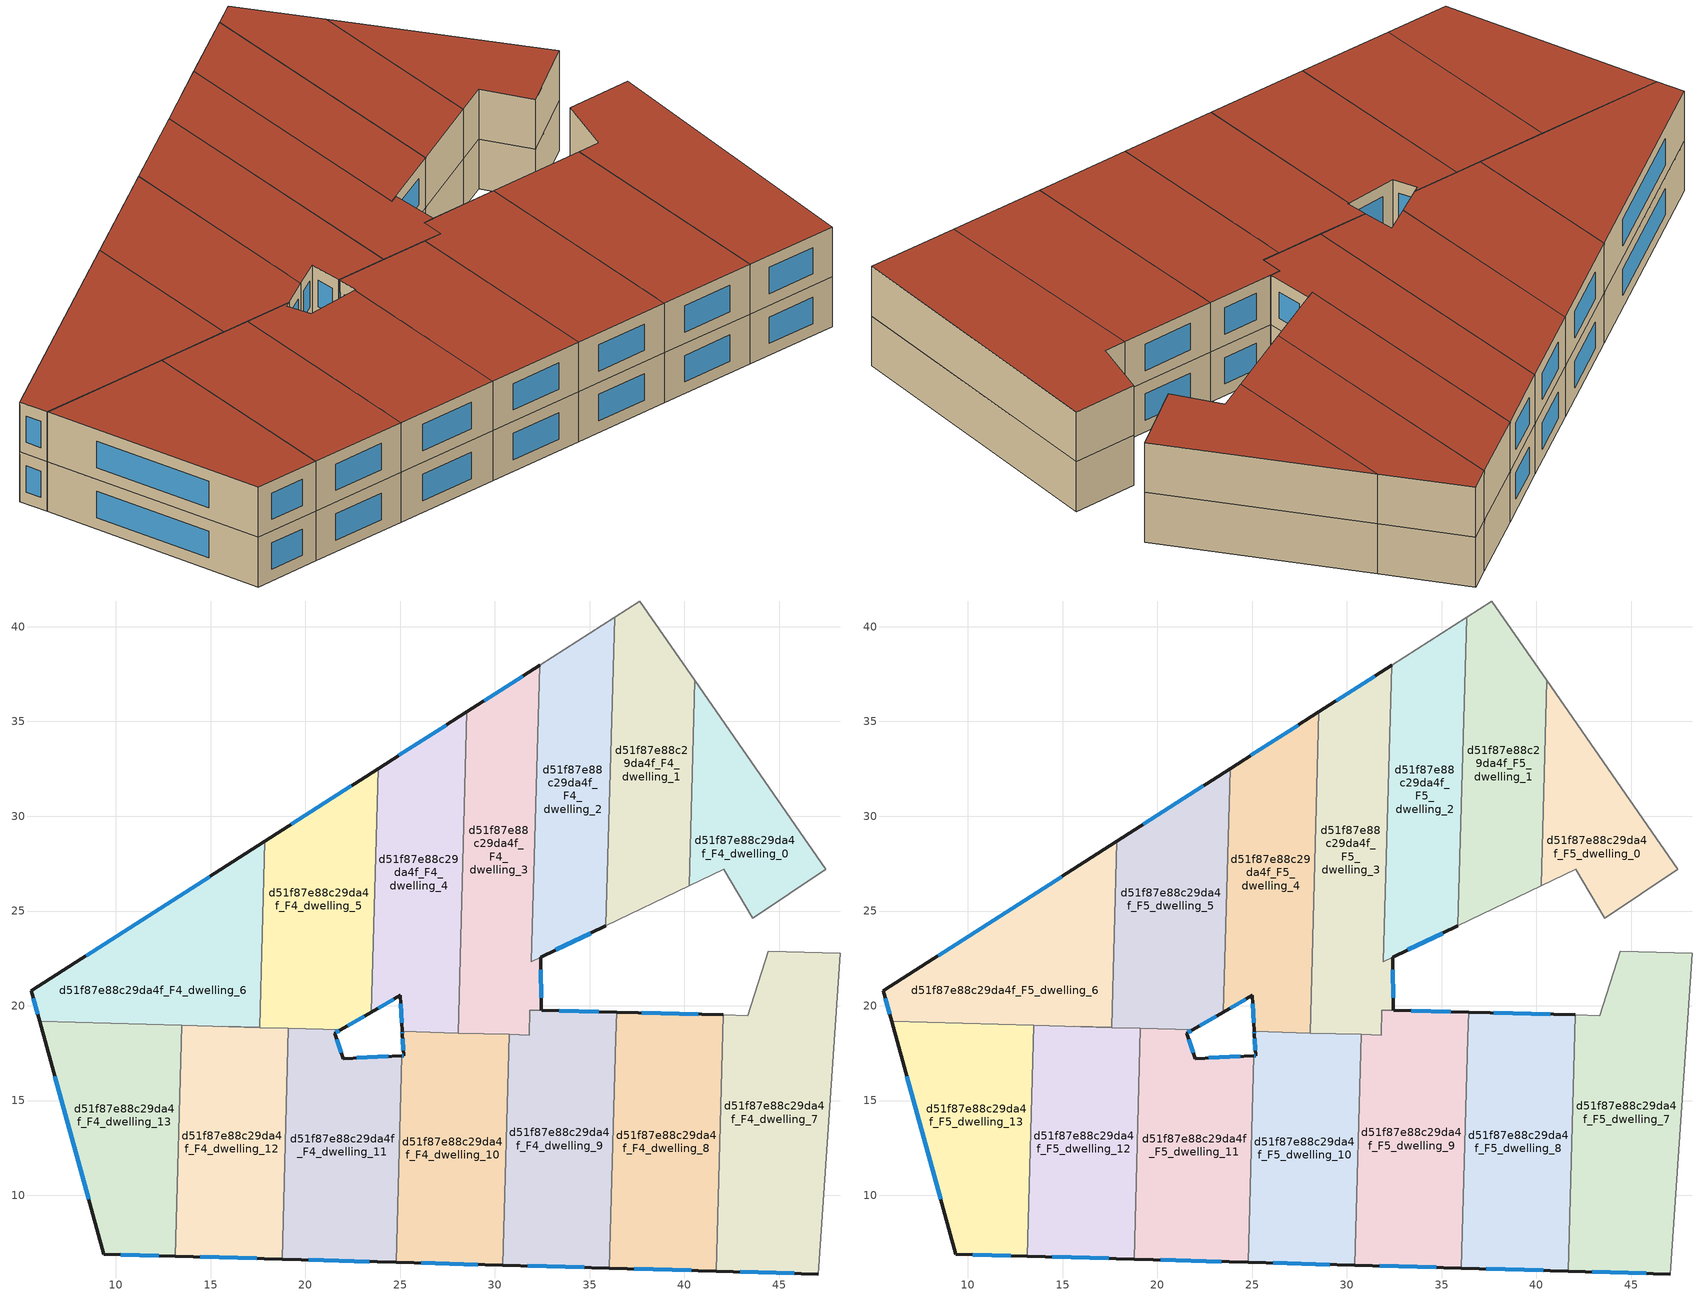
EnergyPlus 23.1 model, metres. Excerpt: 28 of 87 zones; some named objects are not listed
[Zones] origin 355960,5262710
d51f87e88c29da4f_F4_dwelling_0
 floor to d51f87e88c29da4f_F3_dwelling_0 (EU_floor_Construction): 40.55,37.16 47.46,27.19 43.59,24.61 42.07,27.2 40.25,26.33 z12
 wall adiabatic (EU_wall_Construction): 40.25,26.33 42.07,27.2 43.59,24.61 47.46,27.19 40.55,37.16 z12:15
 wall to d51f87e88c29da4f_F4_dwelling_1 (EU_wall_Construction): 40.55,37.16 40.25,26.33 z12:15
d51f87e88c29da4f_F4_dwelling_1
 floor to d51f87e88c29da4f_F3_dwelling_1 (EU_floor_Construction): 37.65,41.36 40.55,37.16 40.25,26.33 35.86,24.22 36.31,40.5 z12
 wall adiabatic (EU_wall_Construction): 40.55,37.16 37.65,41.36 36.31,40.5 / 35.86,24.22 40.25,26.33 z12:15
 wall to d51f87e88c29da4f_F4_dwelling_2 (EU_wall_Construction): 36.31,40.5 35.86,24.22 z12:15
d51f87e88c29da4f_F4_dwelling_10
 floor to d51f87e88c29da4f_F3_dwelling_10 (EU_floor_Construction): 30.76,18.49 30.42,6.32 24.78,6.47 25.09,17.37 25.18,17.38 25.12,18.52 25.12,18.65 z12
 wall outside (EU_wall_Construction): 25.12,18.65 25.12,18.52 25.18,17.38 25.09,17.37 / 24.78,6.47 30.42,6.32 z12:15
 wall to d51f87e88c29da4f_F4_dwelling_9 (EU_wall_Construction): 30.42,6.32 30.76,18.49 z12:15
 wall to d51f87e88c29da4f_F4_dwelling_11 (EU_wall_Construction): 25.09,17.37 24.78,6.47 z12:15
 wall to d51f87e88c29da4f_F4_dwelling_4 (EU_wall_Construction): 28.06,18.56 25.12,18.65 z12:15
 wall to d51f87e88c29da4f_F4_dwelling_3 (EU_wall_Construction): 30.75,18.49 28.06,18.56 z12:15
 window (EU_Window_Construction): 25.14,18.25 25.17,17.64 / 25.12,18.62 25.12,18.55 / 26.11,6.44 29.09,6.35 / 25.16,17.37 25.11,17.37 z12.7:14.3
d51f87e88c29da4f_F4_dwelling_11
 floor to d51f87e88c29da4f_F3_dwelling_11 (EU_floor_Construction): 25.09,17.37 24.78,6.47 18.77,6.64 19.11,18.81 21.86,18.74 21.54,18.56 22,17.21 z12
 wall outside (EU_wall_Construction): 25.09,17.37 22,17.21 21.54,18.56 21.86,18.74 / 18.77,6.64 24.78,6.47 z12:15
 wall to d51f87e88c29da4f_F4_dwelling_12 (EU_wall_Construction): 19.11,18.81 18.77,6.64 z12:15
 wall to d51f87e88c29da4f_F4_dwelling_5 (EU_wall_Construction): 21.86,18.74 19.11,18.81 z12:15
 window (EU_Window_Construction): 21.61,18.6 21.78,18.69 / 21.89,17.53 21.65,18.24 / 24.36,17.33 22.72,17.25 / 20.18,6.6 23.37,6.51 z12.7:14.3
d51f87e88c29da4f_F4_dwelling_12
 floor to d51f87e88c29da4f_F3_dwelling_12 (EU_floor_Construction): 19.11,18.81 18.77,6.64 13.15,6.8 13.48,18.97 z12
 wall outside (EU_wall_Construction): 13.15,6.8 18.77,6.64 z12:15
 wall to d51f87e88c29da4f_F4_dwelling_13 (EU_wall_Construction): 13.48,18.97 13.15,6.8 z12:15
 wall to d51f87e88c29da4f_F4_dwelling_6 (EU_wall_Construction): 17.59,18.86 13.48,18.97 z12:15
 wall to d51f87e88c29da4f_F4_dwelling_5 (EU_wall_Construction): 19.11,18.81 17.59,18.86 z12:15
 window (EU_Window_Construction): 14.47,6.76 17.45,6.68 z12.7:14.3
d51f87e88c29da4f_F4_dwelling_13
 floor to d51f87e88c29da4f_F3_dwelling_13 (EU_floor_Construction): 13.48,18.97 13.15,6.8 9.38,6.9 6,19.18 z12
 wall outside (EU_wall_Construction): 6,19.18 9.38,6.9 13.15,6.8 z12:15
 wall to d51f87e88c29da4f_F4_dwelling_6 (EU_wall_Construction): 13.48,18.97 6,19.18 z12:15
 window (EU_Window_Construction): 10.26,6.88 12.26,6.82 / 6.79,16.3 8.58,9.78 z12.7:14.3
d51f87e88c29da4f_F4_dwelling_2
 floor to d51f87e88c29da4f_F3_dwelling_2 (EU_floor_Construction): 36.31,40.5 35.86,24.22 31.92,22.33 32.36,37.96 z12
 wall outside (EU_wall_Construction): 32.41,22.56 35.86,24.22 z12:15
 wall adiabatic (EU_wall_Construction): 36.31,40.5 32.36,37.96 z12:15
 wall to d51f87e88c29da4f_F4_dwelling_3 (EU_wall_Construction): 32.36,37.96 31.92,22.33 32.41,22.56 z12:15
 window (EU_Window_Construction): 33.22,22.95 35.05,23.83 z12.7:14.3
d51f87e88c29da4f_F4_dwelling_3
 floor to d51f87e88c29da4f_F3_dwelling_3 (EU_floor_Construction): 32.36,37.96 31.92,22.33 32.41,22.56 32.46,19.76 31.85,19.77 31.82,18.46 28.06,18.56 28.53,35.51 z12
 wall outside (EU_wall_Construction): 32.36,37.96 28.53,35.51 / 32.46,19.76 32.41,22.56 z12:15
 wall to d51f87e88c29da4f_F4_dwelling_9 (EU_wall_Construction): 30.76,18.49 31.82,18.46 31.85,19.77 32.46,19.76 z12:15
 wall to d51f87e88c29da4f_F4_dwelling_4 (EU_wall_Construction): 28.53,35.51 28.06,18.56 z12:15
 window (EU_Window_Construction): 31.46,37.39 29.43,36.09 / 32.45,20.41 32.42,21.9 z12.7:14.3
d51f87e88c29da4f_F4_dwelling_4
 floor to d51f87e88c29da4f_F3_dwelling_4 (EU_floor_Construction): 28.53,35.51 28.06,18.56 25.11,18.65 25.01,20.55 23.48,19.67 23.84,32.5 z12
 wall outside (EU_wall_Construction): 28.53,35.51 23.84,32.5 / 23.48,19.67 25.01,20.55 25.11,18.65 z12:15
 wall to d51f87e88c29da4f_F4_dwelling_5 (EU_wall_Construction): 23.84,32.5 23.48,19.67 z12:15
 window (EU_Window_Construction): 27.43,34.8 24.94,33.21 / 25.04,20.1 25.09,19.09 / 23.84,19.88 24.65,20.34 z12.7:14.3
d51f87e88c29da4f_F4_dwelling_5
 floor to d51f87e88c29da4f_F3_dwelling_5 (EU_floor_Construction): 23.84,32.5 23.48,19.67 21.86,18.74 17.59,18.86 17.86,28.67 z12
 wall outside (EU_wall_Construction): 23.84,32.5 17.86,28.67 / 21.86,18.74 23.48,19.67 z12:15
 wall to d51f87e88c29da4f_F4_dwelling_6 (EU_wall_Construction): 17.86,28.67 17.59,18.86 z12:15
 wall adiabatic (EU_wall_Construction): 15.62,18.91 17.59,18.86 / 15.62,18.91 17.59,18.86 z12:15
 window (EU_Window_Construction): 22.43,31.6 19.26,29.57 / 22.24,18.96 23.1,19.45 z12.7:14.3
d51f87e88c29da4f_F4_dwelling_6
 floor to d51f87e88c29da4f_F3_dwelling_6 (EU_floor_Construction): 17.86,28.67 17.59,18.86 6,19.18 5.55,20.78 z12
 wall outside (EU_wall_Construction): 17.86,28.67 5.55,20.78 6,19.18 z12:15
 window (EU_Window_Construction): 5.66,20.41 5.89,19.56 / 14.97,26.82 8.44,22.64 z12.7:14.3
d51f87e88c29da4f_F4_dwelling_7
 floor to d51f87e88c29da4f_F3_dwelling_7 (EU_floor_Construction): 48.21,22.78 47.05,5.85 41.67,6 42.05,19.52 43.35,19.49 44.41,22.87 z12
 wall outside (EU_wall_Construction): 41.67,6 47.05,5.85 z12:15
 wall to d51f87e88c29da4f_F4_dwelling_8 (EU_wall_Construction): 42.05,19.52 41.67,6 z12:15
 wall adiabatic (EU_wall_Construction): 47.05,5.85 48.21,22.78 44.41,22.87 43.35,19.49 42.05,19.52 z12:15
 window (EU_Window_Construction): 42.93,5.97 45.79,5.89 z12.7:14.3
d51f87e88c29da4f_F4_dwelling_8
 floor to d51f87e88c29da4f_F3_dwelling_8 (EU_floor_Construction): 42.05,19.52 41.67,6 36.04,6.16 36.42,19.66 z12
 wall outside (EU_wall_Construction): 42.05,19.52 36.42,19.66 / 36.04,6.16 41.67,6 z12:15
 wall to d51f87e88c29da4f_F4_dwelling_9 (EU_wall_Construction): 36.39,18.33 36.04,6.16 / 36.42,19.66 36.38,18.33 z12:15
 window (EU_Window_Construction): 40.73,19.55 37.74,19.62 / 37.36,6.12 40.35,6.04 z12.7:14.3
d51f87e88c29da4f_F4_dwelling_9
 floor to d51f87e88c29da4f_F3_dwelling_9 (EU_floor_Construction): 36.42,19.66 36.04,6.16 30.42,6.32 30.76,18.49 31.82,18.46 31.85,19.77 z12
 wall outside (EU_wall_Construction): 36.42,19.66 32.46,19.75 / 30.42,6.32 36.04,6.16 z12:15
 window (EU_Window_Construction): 35.49,19.68 33.39,19.73 / 31.74,6.28 34.72,6.2 z12.7:14.3
d51f87e88c29da4f_F5_dwelling_0
 floor to d51f87e88c29da4f_F4_dwelling_0 (EU_floor_Construction): 40.55,37.16 47.46,27.19 43.59,24.61 42.07,27.2 40.25,26.33 z15
 wall adiabatic (EU_wall_Construction): 40.25,26.33 42.07,27.2 43.59,24.61 47.46,27.19 40.55,37.16 z15:18
 wall to d51f87e88c29da4f_F5_dwelling_1 (EU_wall_Construction): 40.55,37.16 40.25,26.33 z15:18
 roof outside (EU_roof_Construction): 47.46,27.19 40.55,37.16 40.25,26.33 42.07,27.2 43.59,24.61 z18
d51f87e88c29da4f_F5_dwelling_1
 floor to d51f87e88c29da4f_F4_dwelling_1 (EU_floor_Construction): 37.65,41.36 40.55,37.16 40.25,26.33 35.86,24.22 36.31,40.5 z15
 wall adiabatic (EU_wall_Construction): 40.55,37.16 37.65,41.36 36.31,40.5 / 35.86,24.22 40.25,26.33 z15:18
 wall to d51f87e88c29da4f_F5_dwelling_2 (EU_wall_Construction): 36.31,40.5 35.86,24.22 z15:18
 roof outside (EU_roof_Construction): 40.25,26.33 40.55,37.16 37.65,41.36 36.31,40.5 35.86,24.22 z18
d51f87e88c29da4f_F5_dwelling_10
 floor to d51f87e88c29da4f_F4_dwelling_10 (EU_floor_Construction): 30.76,18.49 30.42,6.32 24.78,6.47 25.09,17.37 25.18,17.38 25.12,18.52 25.12,18.65 z15
 wall outside (EU_wall_Construction): 25.12,18.65 25.12,18.52 25.18,17.38 25.09,17.37 / 24.78,6.47 30.42,6.32 z15:18
 wall to d51f87e88c29da4f_F5_dwelling_9 (EU_wall_Construction): 30.42,6.32 30.76,18.49 z15:18
 wall to d51f87e88c29da4f_F5_dwelling_11 (EU_wall_Construction): 25.09,17.37 24.78,6.47 z15:18
 wall to d51f87e88c29da4f_F5_dwelling_4 (EU_wall_Construction): 28.06,18.56 25.12,18.65 z15:18
 wall to d51f87e88c29da4f_F5_dwelling_3 (EU_wall_Construction): 30.75,18.49 28.06,18.56 z15:18
 window (EU_Window_Construction): 25.14,18.25 25.17,17.64 / 25.12,18.62 25.12,18.55 / 26.11,6.44 29.09,6.35 / 25.16,17.37 25.11,17.37 z15.7:17.3
 roof outside (EU_roof_Construction): 30.42,6.32 30.76,18.49 25.12,18.65 25.12,18.52 25.18,17.38 25.09,17.37 24.78,6.47 z18
d51f87e88c29da4f_F5_dwelling_11
 floor to d51f87e88c29da4f_F4_dwelling_11 (EU_floor_Construction): 25.09,17.37 24.78,6.47 18.77,6.64 19.11,18.81 21.86,18.74 21.54,18.56 22,17.21 z15
 wall outside (EU_wall_Construction): 25.09,17.37 22,17.21 21.54,18.56 21.86,18.74 / 18.77,6.64 24.78,6.47 z15:18
 wall to d51f87e88c29da4f_F5_dwelling_12 (EU_wall_Construction): 19.11,18.81 18.77,6.64 z15:18
 wall to d51f87e88c29da4f_F5_dwelling_5 (EU_wall_Construction): 21.86,18.74 19.11,18.81 z15:18
 window (EU_Window_Construction): 21.61,18.6 21.78,18.69 / 21.89,17.53 21.65,18.24 / 24.36,17.33 22.72,17.25 / 20.18,6.6 23.37,6.51 z15.7:17.3
 roof outside (EU_roof_Construction): 24.78,6.47 25.09,17.37 22,17.21 21.54,18.56 21.86,18.74 19.11,18.81 18.77,6.64 z18
d51f87e88c29da4f_F5_dwelling_12
 floor to d51f87e88c29da4f_F4_dwelling_12 (EU_floor_Construction): 19.11,18.81 18.77,6.64 13.15,6.8 13.48,18.97 z15
 wall outside (EU_wall_Construction): 13.15,6.8 18.77,6.64 z15:18
 wall to d51f87e88c29da4f_F5_dwelling_13 (EU_wall_Construction): 13.48,18.97 13.15,6.8 z15:18
 wall to d51f87e88c29da4f_F5_dwelling_6 (EU_wall_Construction): 17.59,18.86 13.48,18.97 z15:18
 wall to d51f87e88c29da4f_F5_dwelling_5 (EU_wall_Construction): 19.11,18.81 17.59,18.86 z15:18
 window (EU_Window_Construction): 14.47,6.76 17.45,6.68 z15.7:17.3
 roof outside (EU_roof_Construction): 18.77,6.64 19.11,18.81 13.48,18.97 13.15,6.8 z18
d51f87e88c29da4f_F5_dwelling_13
 floor to d51f87e88c29da4f_F4_dwelling_13 (EU_floor_Construction): 13.48,18.97 13.15,6.8 9.38,6.9 6,19.18 z15
 wall outside (EU_wall_Construction): 6,19.18 9.38,6.9 13.15,6.8 z15:18
 wall to d51f87e88c29da4f_F5_dwelling_6 (EU_wall_Construction): 13.48,18.97 6,19.18 z15:18
 window (EU_Window_Construction): 10.26,6.88 12.26,6.82 / 6.79,16.3 8.58,9.78 z15.7:17.3
 roof outside (EU_roof_Construction): 13.15,6.8 13.48,18.97 6,19.18 9.38,6.9 z18
d51f87e88c29da4f_F5_dwelling_2
 floor to d51f87e88c29da4f_F4_dwelling_2 (EU_floor_Construction): 36.31,40.5 35.86,24.22 31.92,22.33 32.36,37.96 z15
 wall outside (EU_wall_Construction): 32.41,22.56 35.86,24.22 z15:18
 wall adiabatic (EU_wall_Construction): 36.31,40.5 32.36,37.96 z15:18
 wall to d51f87e88c29da4f_F5_dwelling_3 (EU_wall_Construction): 32.36,37.96 31.92,22.33 32.41,22.56 z15:18
 window (EU_Window_Construction): 33.22,22.95 35.05,23.83 z15.7:17.3
 roof outside (EU_roof_Construction): 35.86,24.22 36.31,40.5 32.36,37.96 31.92,22.33 z18
d51f87e88c29da4f_F5_dwelling_3
 floor to d51f87e88c29da4f_F4_dwelling_3 (EU_floor_Construction): 32.36,37.96 31.92,22.33 32.41,22.56 32.46,19.76 31.85,19.77 31.82,18.46 28.06,18.56 28.53,35.51 z15
 wall outside (EU_wall_Construction): 32.36,37.96 28.53,35.51 / 32.46,19.76 32.41,22.56 z15:18
 wall to d51f87e88c29da4f_F5_dwelling_9 (EU_wall_Construction): 30.76,18.49 31.82,18.46 31.85,19.77 32.46,19.76 z15:18
 wall to d51f87e88c29da4f_F5_dwelling_4 (EU_wall_Construction): 28.53,35.51 28.06,18.56 z15:18
 window (EU_Window_Construction): 31.46,37.39 29.43,36.09 / 32.45,20.41 32.42,21.9 z15.7:17.3
 roof outside (EU_roof_Construction): 31.82,18.46 31.85,19.77 32.46,19.76 32.41,22.56 31.92,22.33 32.36,37.96 28.53,35.51 28.06,18.56 z18
d51f87e88c29da4f_F5_dwelling_4
 floor to d51f87e88c29da4f_F4_dwelling_4 (EU_floor_Construction): 28.53,35.51 28.06,18.56 25.11,18.65 25.01,20.55 23.48,19.67 23.84,32.5 z15
 wall outside (EU_wall_Construction): 28.53,35.51 23.84,32.5 / 23.48,19.67 25.01,20.55 25.11,18.65 z15:18
 wall to d51f87e88c29da4f_F5_dwelling_5 (EU_wall_Construction): 23.84,32.5 23.48,19.67 z15:18
 window (EU_Window_Construction): 27.43,34.8 24.94,33.21 / 25.04,20.1 25.09,19.09 / 23.84,19.88 24.65,20.34 z15.7:17.3
 roof outside (EU_roof_Construction): 28.06,18.56 28.53,35.51 23.84,32.5 23.48,19.67 25.01,20.55 25.11,18.65 z18
d51f87e88c29da4f_F5_dwelling_5
 floor to d51f87e88c29da4f_F4_dwelling_5 (EU_floor_Construction): 23.84,32.5 23.48,19.67 21.86,18.74 17.59,18.86 17.86,28.67 z15
 wall outside (EU_wall_Construction): 23.84,32.5 17.86,28.67 / 21.86,18.74 23.48,19.67 z15:18
 wall to d51f87e88c29da4f_F5_dwelling_6 (EU_wall_Construction): 17.86,28.67 17.59,18.86 z15:18
 wall adiabatic (EU_wall_Construction): 15.62,18.91 17.59,18.86 / 15.62,18.91 17.59,18.86 z15:18
 window (EU_Window_Construction): 22.43,31.6 19.26,29.57 / 22.24,18.96 23.1,19.45 z15.7:17.3
 roof outside (EU_roof_Construction): 23.48,19.67 23.84,32.5 17.86,28.67 17.59,18.86 21.86,18.74 z18
d51f87e88c29da4f_F5_dwelling_6
 floor to d51f87e88c29da4f_F4_dwelling_6 (EU_floor_Construction): 17.86,28.67 17.59,18.86 6,19.18 5.55,20.78 z15
 wall outside (EU_wall_Construction): 17.86,28.67 5.55,20.78 6,19.18 z15:18
 window (EU_Window_Construction): 5.66,20.41 5.89,19.56 / 14.97,26.82 8.44,22.64 z15.7:17.3
 roof outside (EU_roof_Construction): 17.59,18.86 17.86,28.67 5.55,20.78 6,19.18 z18
d51f87e88c29da4f_F5_dwelling_7
 floor to d51f87e88c29da4f_F4_dwelling_7 (EU_floor_Construction): 48.21,22.78 47.05,5.85 41.67,6 42.05,19.52 43.35,19.49 44.41,22.87 z15
 wall outside (EU_wall_Construction): 41.67,6 47.05,5.85 z15:18
 wall to d51f87e88c29da4f_F5_dwelling_8 (EU_wall_Construction): 42.05,19.52 41.67,6 z15:18
 wall adiabatic (EU_wall_Construction): 47.05,5.85 48.21,22.78 44.41,22.87 43.35,19.49 42.05,19.52 z15:18
 window (EU_Window_Construction): 42.93,5.97 45.79,5.89 z15.7:17.3
 roof outside (EU_roof_Construction): 47.05,5.85 48.21,22.78 44.41,22.87 43.35,19.49 42.05,19.52 41.67,6 z18
d51f87e88c29da4f_F5_dwelling_8
 floor to d51f87e88c29da4f_F4_dwelling_8 (EU_floor_Construction): 42.05,19.52 41.67,6 36.04,6.16 36.42,19.66 z15
 wall outside (EU_wall_Construction): 42.05,19.52 36.42,19.66 / 36.04,6.16 41.67,6 z15:18
 wall to d51f87e88c29da4f_F5_dwelling_9 (EU_wall_Construction): 36.39,18.33 36.04,6.16 / 36.42,19.66 36.38,18.33 z15:18
 window (EU_Window_Construction): 40.73,19.55 37.74,19.62 / 37.36,6.12 40.35,6.04 z15.7:17.3
 roof outside (EU_roof_Construction): 41.67,6 42.05,19.52 36.42,19.66 36.04,6.16 z18
d51f87e88c29da4f_F5_dwelling_9
 floor to d51f87e88c29da4f_F4_dwelling_9 (EU_floor_Construction): 36.42,19.66 36.04,6.16 30.42,6.32 30.76,18.49 31.82,18.46 31.85,19.77 z15
 wall outside (EU_wall_Construction): 36.42,19.66 32.46,19.75 / 30.42,6.32 36.04,6.16 z15:18
 window (EU_Window_Construction): 35.49,19.68 33.39,19.73 / 31.74,6.28 34.72,6.2 z15.7:17.3
 roof outside (EU_roof_Construction): 36.04,6.16 36.42,19.66 31.85,19.77 31.82,18.46 30.76,18.49 30.42,6.32 z18
[Building]
EU S2 Campaign: North Axis=0; Terrain=City; Solar Distribution=FullExterior
[Site:Location]
Budapest.Ferenc.Liszt.Intl.AP: Latitude=47.437; Longitude=19.256; Time Zone=1; Elevation=185
[SizingPeriod:WeatherFileDays]
AnnualSizingPeriod: Begin Month=1; Begin Day of Month=1; End Month=12; End Day of Month=31; Day of Week for Start Day=Monday; Use Weather File Daylight Saving Period=No; Use Weather File Rain and Snow Indicators=No
[MATERIAL]
EU_InternalMass_Material: Roughness=MediumRough; Thickness=0.1; Conductivity=1; Density=1800; Specific Heat=900; Thermal Absorptance=0.9; Solar Absorptance=0.7; Visible Absorptance=0.7
[MATERIAL:NOMASS] Roughness=MediumRough; Thermal Absorptance=0.9; Solar Absorptance=0.7; Visible Absorptance=0.7
Name | Thermal Resistance
EU_wall_NoMass | 0.832559
EU_roof_NoMass | 1.39638
EU_floor_NoMass | 0.872794
[WINDOWMATERIAL:SIMPLEGLAZINGSYSTEM]
EU_Window_SimpleGlazing: UFactor=2.79869; Solar Heat Gain Coefficient=0.75; Visible Transmittance=0.75
[CONSTRUCTION]
EU_wall_Construction: EU_wall_NoMass
EU_roof_Construction: EU_roof_NoMass
EU_floor_Construction: EU_floor_NoMass
EU_Window_Construction: EU_Window_SimpleGlazing
EU_InternalMass_Construction: EU_InternalMass_Material
[ZONE] Type=1; Multiplier=1; Ceiling Height=autocalculate; Floor Area=autocalculate; Part of Total Floor Area=Yes
Name | Volume
d51f87e88c29da4f_F4_dwelling_0; d51f87e88c29da4f_F5_dwelling_0 | 130.589
d51f87e88c29da4f_F4_dwelling_1; d51f87e88c29da4f_F5_dwelling_1 | 188.355
d51f87e88c29da4f_F4_dwelling_10; d51f87e88c29da4f_F5_dwelling_10 | 205.663
d51f87e88c29da4f_F4_dwelling_11; d51f87e88c29da4f_F5_dwelling_11 | 205.659
d51f87e88c29da4f_F4_dwelling_12; d51f87e88c29da4f_F5_dwelling_12 | 205.669
d51f87e88c29da4f_F4_dwelling_13; d51f87e88c29da4f_F5_dwelling_13 | 205.664
d51f87e88c29da4f_F4_dwelling_2; d51f87e88c29da4f_F5_dwelling_2 | 185.919
d51f87e88c29da4f_F4_dwelling_3; d51f87e88c29da4f_F5_dwelling_3 | 210.023
d51f87e88c29da4f_F4_dwelling_4; d51f87e88c29da4f_F5_dwelling_4 | 205.697
d51f87e88c29da4f_F4_dwelling_5; d51f87e88c29da4f_F5_dwelling_5 | 205.657
d51f87e88c29da4f_F4_dwelling_6; d51f87e88c29da4f_F5_dwelling_6 | 205.658
d51f87e88c29da4f_F4_dwelling_7; d51f87e88c29da4f_F5_dwelling_7 | 272.661
d51f87e88c29da4f_F4_dwelling_8; d51f87e88c29da4f_F5_dwelling_8 | 228.107
d51f87e88c29da4f_F4_dwelling_9; d51f87e88c29da4f_F5_dwelling_9 | 223.699
[INTERNALMASS] Construction=EU_InternalMass_Construction
Name | Zone or ZoneList | Surface Area
d51f87e88c29da4f_F4_dwelling_0_EU_InternalMass | d51f87e88c29da4f_F4_dwelling_0 | 43.5295
d51f87e88c29da4f_F4_dwelling_1_EU_InternalMass | d51f87e88c29da4f_F4_dwelling_1 | 62.7848
d51f87e88c29da4f_F4_dwelling_2_EU_InternalMass | d51f87e88c29da4f_F4_dwelling_2 | 61.9858
d51f87e88c29da4f_F4_dwelling_3_EU_InternalMass | d51f87e88c29da4f_F4_dwelling_3 | 70.0076
d51f87e88c29da4f_F4_dwelling_4_EU_InternalMass | d51f87e88c29da4f_F4_dwelling_4 | 68.5658
d51f87e88c29da4f_F4_dwelling_5_EU_InternalMass | d51f87e88c29da4f_F4_dwelling_5 | 68.5523
d51f87e88c29da4f_F4_dwelling_6_EU_InternalMass | d51f87e88c29da4f_F4_dwelling_6 | 68.5528
d51f87e88c29da4f_F4_dwelling_7_EU_InternalMass | d51f87e88c29da4f_F4_dwelling_7 | 90.9209
d51f87e88c29da4f_F4_dwelling_8_EU_InternalMass | d51f87e88c29da4f_F4_dwelling_8 | 76.0593
d51f87e88c29da4f_F4_dwelling_9_EU_InternalMass | d51f87e88c29da4f_F4_dwelling_9 | 74.5779
d51f87e88c29da4f_F4_dwelling_10_EU_InternalMass | d51f87e88c29da4f_F4_dwelling_10 | 68.5543
d51f87e88c29da4f_F4_dwelling_11_EU_InternalMass | d51f87e88c29da4f_F4_dwelling_11 | 68.553
d51f87e88c29da4f_F4_dwelling_12_EU_InternalMass | d51f87e88c29da4f_F4_dwelling_12 | 68.5563
d51f87e88c29da4f_F4_dwelling_13_EU_InternalMass | d51f87e88c29da4f_F4_dwelling_13 | 68.5547
d51f87e88c29da4f_F5_dwelling_0_EU_InternalMass | d51f87e88c29da4f_F5_dwelling_0 | 43.5295
d51f87e88c29da4f_F5_dwelling_1_EU_InternalMass | d51f87e88c29da4f_F5_dwelling_1 | 62.7848
d51f87e88c29da4f_F5_dwelling_2_EU_InternalMass | d51f87e88c29da4f_F5_dwelling_2 | 61.9858
d51f87e88c29da4f_F5_dwelling_3_EU_InternalMass | d51f87e88c29da4f_F5_dwelling_3 | 70.0076
d51f87e88c29da4f_F5_dwelling_4_EU_InternalMass | d51f87e88c29da4f_F5_dwelling_4 | 68.5658
d51f87e88c29da4f_F5_dwelling_5_EU_InternalMass | d51f87e88c29da4f_F5_dwelling_5 | 68.5523
d51f87e88c29da4f_F5_dwelling_6_EU_InternalMass | d51f87e88c29da4f_F5_dwelling_6 | 68.5528
d51f87e88c29da4f_F5_dwelling_7_EU_InternalMass | d51f87e88c29da4f_F5_dwelling_7 | 90.9209
d51f87e88c29da4f_F5_dwelling_8_EU_InternalMass | d51f87e88c29da4f_F5_dwelling_8 | 76.0593
d51f87e88c29da4f_F5_dwelling_9_EU_InternalMass | d51f87e88c29da4f_F5_dwelling_9 | 74.5779
d51f87e88c29da4f_F5_dwelling_10_EU_InternalMass | d51f87e88c29da4f_F5_dwelling_10 | 68.5543
d51f87e88c29da4f_F5_dwelling_11_EU_InternalMass | d51f87e88c29da4f_F5_dwelling_11 | 68.553
d51f87e88c29da4f_F5_dwelling_12_EU_InternalMass | d51f87e88c29da4f_F5_dwelling_12 | 68.5563
d51f87e88c29da4f_F5_dwelling_13_EU_InternalMass | d51f87e88c29da4f_F5_dwelling_13 | 68.5547
[OTHEREQUIPMENT] Fuel Type=Electricity; Design Level Calculation Method=Watts/Area; Power per Zone Floor Area=1; Fraction Latent=0; Fraction Radiant=0; Fraction Lost=0; Carbon Dioxide Generation Rate=0; EndUse Subcategory=EU_Step8_InternalGains
Name | Zone or ZoneList or Space or SpaceList | Schedule
EU_Step8_InternalGain_d51f87e88c29da4f_F4_dwelling_0_f000 | d51f87e88c29da4f_F4_dwelling_0 | EU_Step8_GainSchedule_d51f87e88c29da4f_F4_dwelling_0_f000
EU_Step8_InternalGain_d51f87e88c29da4f_F4_dwelling_1_f000 | d51f87e88c29da4f_F4_dwelling_1 | EU_Step8_GainSchedule_d51f87e88c29da4f_F4_dwelling_1_f000
EU_Step8_InternalGain_d51f87e88c29da4f_F4_dwelling_2_f000 | d51f87e88c29da4f_F4_dwelling_2 | EU_Step8_GainSchedule_d51f87e88c29da4f_F4_dwelling_2_f000
EU_Step8_InternalGain_d51f87e88c29da4f_F4_dwelling_3_f000 | d51f87e88c29da4f_F4_dwelling_3 | EU_Step8_GainSchedule_d51f87e88c29da4f_F4_dwelling_3_f000
EU_Step8_InternalGain_d51f87e88c29da4f_F4_dwelling_4_f000 | d51f87e88c29da4f_F4_dwelling_4 | EU_Step8_GainSchedule_d51f87e88c29da4f_F4_dwelling_4_f000
EU_Step8_InternalGain_d51f87e88c29da4f_F4_dwelling_5_f000 | d51f87e88c29da4f_F4_dwelling_5 | EU_Step8_GainSchedule_d51f87e88c29da4f_F4_dwelling_5_f000
EU_Step8_InternalGain_d51f87e88c29da4f_F4_dwelling_6_f000 | d51f87e88c29da4f_F4_dwelling_6 | EU_Step8_GainSchedule_d51f87e88c29da4f_F4_dwelling_6_f000
EU_Step8_InternalGain_d51f87e88c29da4f_F4_dwelling_7_f000 | d51f87e88c29da4f_F4_dwelling_7 | EU_Step8_GainSchedule_d51f87e88c29da4f_F4_dwelling_7_f000
EU_Step8_InternalGain_d51f87e88c29da4f_F4_dwelling_8_f000 | d51f87e88c29da4f_F4_dwelling_8 | EU_Step8_GainSchedule_d51f87e88c29da4f_F4_dwelling_8_f000
EU_Step8_InternalGain_d51f87e88c29da4f_F4_dwelling_9_f000 | d51f87e88c29da4f_F4_dwelling_9 | EU_Step8_GainSchedule_d51f87e88c29da4f_F4_dwelling_9_f000
EU_Step8_InternalGain_d51f87e88c29da4f_F4_dwelling_10_f000 | d51f87e88c29da4f_F4_dwelling_10 | EU_Step8_GainSchedule_d51f87e88c29da4f_F4_dwelling_10_f000
EU_Step8_InternalGain_d51f87e88c29da4f_F4_dwelling_11_f000 | d51f87e88c29da4f_F4_dwelling_11 | EU_Step8_GainSchedule_d51f87e88c29da4f_F4_dwelling_11_f000
EU_Step8_InternalGain_d51f87e88c29da4f_F4_dwelling_12_f000 | d51f87e88c29da4f_F4_dwelling_12 | EU_Step8_GainSchedule_d51f87e88c29da4f_F4_dwelling_12_f000
EU_Step8_InternalGain_d51f87e88c29da4f_F4_dwelling_13_f000 | d51f87e88c29da4f_F4_dwelling_13 | EU_Step8_GainSchedule_d51f87e88c29da4f_F4_dwelling_13_f000
EU_Step8_InternalGain_d51f87e88c29da4f_F5_dwelling_0_f000 | d51f87e88c29da4f_F5_dwelling_0 | EU_Step8_GainSchedule_d51f87e88c29da4f_F5_dwelling_0_f000
EU_Step8_InternalGain_d51f87e88c29da4f_F5_dwelling_1_f000 | d51f87e88c29da4f_F5_dwelling_1 | EU_Step8_GainSchedule_d51f87e88c29da4f_F5_dwelling_1_f000
EU_Step8_InternalGain_d51f87e88c29da4f_F5_dwelling_2_f000 | d51f87e88c29da4f_F5_dwelling_2 | EU_Step8_GainSchedule_d51f87e88c29da4f_F5_dwelling_2_f000
EU_Step8_InternalGain_d51f87e88c29da4f_F5_dwelling_3_f000 | d51f87e88c29da4f_F5_dwelling_3 | EU_Step8_GainSchedule_d51f87e88c29da4f_F5_dwelling_3_f000
EU_Step8_InternalGain_d51f87e88c29da4f_F5_dwelling_4_f000 | d51f87e88c29da4f_F5_dwelling_4 | EU_Step8_GainSchedule_d51f87e88c29da4f_F5_dwelling_4_f000
EU_Step8_InternalGain_d51f87e88c29da4f_F5_dwelling_5_f000 | d51f87e88c29da4f_F5_dwelling_5 | EU_Step8_GainSchedule_d51f87e88c29da4f_F5_dwelling_5_f000
EU_Step8_InternalGain_d51f87e88c29da4f_F5_dwelling_6_f000 | d51f87e88c29da4f_F5_dwelling_6 | EU_Step8_GainSchedule_d51f87e88c29da4f_F5_dwelling_6_f000
EU_Step8_InternalGain_d51f87e88c29da4f_F5_dwelling_7_f000 | d51f87e88c29da4f_F5_dwelling_7 | EU_Step8_GainSchedule_d51f87e88c29da4f_F5_dwelling_7_f000
EU_Step8_InternalGain_d51f87e88c29da4f_F5_dwelling_8_f000 | d51f87e88c29da4f_F5_dwelling_8 | EU_Step8_GainSchedule_d51f87e88c29da4f_F5_dwelling_8_f000
EU_Step8_InternalGain_d51f87e88c29da4f_F5_dwelling_9_f000 | d51f87e88c29da4f_F5_dwelling_9 | EU_Step8_GainSchedule_d51f87e88c29da4f_F5_dwelling_9_f000
EU_Step8_InternalGain_d51f87e88c29da4f_F5_dwelling_10_f000 | d51f87e88c29da4f_F5_dwelling_10 | EU_Step8_GainSchedule_d51f87e88c29da4f_F5_dwelling_10_f000
EU_Step8_InternalGain_d51f87e88c29da4f_F5_dwelling_11_f000 | d51f87e88c29da4f_F5_dwelling_11 | EU_Step8_GainSchedule_d51f87e88c29da4f_F5_dwelling_11_f000
EU_Step8_InternalGain_d51f87e88c29da4f_F5_dwelling_12_f000 | d51f87e88c29da4f_F5_dwelling_12 | EU_Step8_GainSchedule_d51f87e88c29da4f_F5_dwelling_12_f000
EU_Step8_InternalGain_d51f87e88c29da4f_F5_dwelling_13_f000 | d51f87e88c29da4f_F5_dwelling_13 | EU_Step8_GainSchedule_d51f87e88c29da4f_F5_dwelling_13_f000
[ZONEVENTILATION:DESIGNFLOWRATE] Schedule=EU_AlwaysOn; Design Flow Rate Calculation Method=AirChanges/Hour; Air Changes per Hour=0.475469; Ventilation Type=Natural; Fan Pressure Rise=0; Fan Total Efficiency=1; Constant Term Coefficient=1; Temperature Term Coefficient=0; Velocity Term Coefficient=0; Velocity Squared Term Coefficient=0; Minimum Indoor Temperature=-100; Maximum Indoor Temperature=100; Delta Temperature=-100; Minimum Outdoor Temperature=-100; Maximum Outdoor Temperature=100; Maximum Wind Speed=40
Name | Zone or ZoneList or Space or SpaceList
EU_ConstantAir_d51f87e88c29da4f_F4_dwelling_0 | d51f87e88c29da4f_F4_dwelling_0
EU_ConstantAir_d51f87e88c29da4f_F4_dwelling_1 | d51f87e88c29da4f_F4_dwelling_1
EU_ConstantAir_d51f87e88c29da4f_F4_dwelling_2 | d51f87e88c29da4f_F4_dwelling_2
EU_ConstantAir_d51f87e88c29da4f_F4_dwelling_3 | d51f87e88c29da4f_F4_dwelling_3
EU_ConstantAir_d51f87e88c29da4f_F4_dwelling_4 | d51f87e88c29da4f_F4_dwelling_4
EU_ConstantAir_d51f87e88c29da4f_F4_dwelling_5 | d51f87e88c29da4f_F4_dwelling_5
EU_ConstantAir_d51f87e88c29da4f_F4_dwelling_6 | d51f87e88c29da4f_F4_dwelling_6
EU_ConstantAir_d51f87e88c29da4f_F4_dwelling_7 | d51f87e88c29da4f_F4_dwelling_7
EU_ConstantAir_d51f87e88c29da4f_F4_dwelling_8 | d51f87e88c29da4f_F4_dwelling_8
EU_ConstantAir_d51f87e88c29da4f_F4_dwelling_9 | d51f87e88c29da4f_F4_dwelling_9
EU_ConstantAir_d51f87e88c29da4f_F4_dwelling_10 | d51f87e88c29da4f_F4_dwelling_10
EU_ConstantAir_d51f87e88c29da4f_F4_dwelling_11 | d51f87e88c29da4f_F4_dwelling_11
EU_ConstantAir_d51f87e88c29da4f_F4_dwelling_12 | d51f87e88c29da4f_F4_dwelling_12
EU_ConstantAir_d51f87e88c29da4f_F4_dwelling_13 | d51f87e88c29da4f_F4_dwelling_13
EU_ConstantAir_d51f87e88c29da4f_F5_dwelling_0 | d51f87e88c29da4f_F5_dwelling_0
EU_ConstantAir_d51f87e88c29da4f_F5_dwelling_1 | d51f87e88c29da4f_F5_dwelling_1
EU_ConstantAir_d51f87e88c29da4f_F5_dwelling_2 | d51f87e88c29da4f_F5_dwelling_2
EU_ConstantAir_d51f87e88c29da4f_F5_dwelling_3 | d51f87e88c29da4f_F5_dwelling_3
EU_ConstantAir_d51f87e88c29da4f_F5_dwelling_4 | d51f87e88c29da4f_F5_dwelling_4
EU_ConstantAir_d51f87e88c29da4f_F5_dwelling_5 | d51f87e88c29da4f_F5_dwelling_5
EU_ConstantAir_d51f87e88c29da4f_F5_dwelling_6 | d51f87e88c29da4f_F5_dwelling_6
EU_ConstantAir_d51f87e88c29da4f_F5_dwelling_7 | d51f87e88c29da4f_F5_dwelling_7
EU_ConstantAir_d51f87e88c29da4f_F5_dwelling_8 | d51f87e88c29da4f_F5_dwelling_8
EU_ConstantAir_d51f87e88c29da4f_F5_dwelling_9 | d51f87e88c29da4f_F5_dwelling_9
EU_ConstantAir_d51f87e88c29da4f_F5_dwelling_10 | d51f87e88c29da4f_F5_dwelling_10
EU_ConstantAir_d51f87e88c29da4f_F5_dwelling_11 | d51f87e88c29da4f_F5_dwelling_11
EU_ConstantAir_d51f87e88c29da4f_F5_dwelling_12 | d51f87e88c29da4f_F5_dwelling_12
EU_ConstantAir_d51f87e88c29da4f_F5_dwelling_13 | d51f87e88c29da4f_F5_dwelling_13
[HVACTEMPLATE:THERMOSTAT] Constant Heating Setpoint=20; Constant Cooling Setpoint=50
EU_HeatOnly_d51f87e88c29da4f_F5_dwelling_6; EU_HeatOnly_d51f87e88c29da4f_F5_dwelling_7; EU_HeatOnly_d51f87e88c29da4f_F5_dwelling_8; EU_HeatOnly_d51f87e88c29da4f_F5_dwelling_9; EU_HeatOnly_d51f87e88c29da4f_F5_dwelling_10; EU_HeatOnly_d51f87e88c29da4f_F5_dwelling_11; EU_HeatOnly_d51f87e88c29da4f_F5_dwelling_12; EU_HeatOnly_d51f87e88c29da4f_F5_dwelling_13
[HVACTEMPLATE:ZONE:IDEALLOADSAIRSYSTEM] System Availability Schedule=EU_AlwaysOn; Maximum Heating Supply Air Temperature=50; Minimum Cooling Supply Air Temperature=13; Maximum Heating Supply Air Humidity Ratio=0.0156; Minimum Cooling Supply Air Humidity Ratio=0.0077; Heating Limit=NoLimit; Cooling Limit=NoLimit; Heating Availability Schedule=EU_AlwaysOn; Cooling Availability Schedule=EU_CoolingOff; Dehumidification Control Type=ConstantSensibleHeatRatio; Cooling Sensible Heat Ratio=0.7; Dehumidification Setpoint=60; Humidification Control Type=None; Humidification Setpoint=30; Outdoor Air Method=None; Outdoor Air Flow Rate per Person=0.00944; Outdoor Air Flow Rate per Zone Floor Area=0; Outdoor Air Flow Rate per Zone=0; Demand Controlled Ventilation Type=None; Outdoor Air Economizer Type=NoEconomizer; Heat Recovery Type=None; Sensible Heat Recovery Effectiveness=0.7; Latent Heat Recovery Effectiveness=0.65
Name | Template Thermostat
d51f87e88c29da4f_F4_dwelling_0 | EU_HeatOnly_d51f87e88c29da4f_F4_dwelling_0
d51f87e88c29da4f_F4_dwelling_1 | EU_HeatOnly_d51f87e88c29da4f_F4_dwelling_1
d51f87e88c29da4f_F4_dwelling_2 | EU_HeatOnly_d51f87e88c29da4f_F4_dwelling_2
d51f87e88c29da4f_F4_dwelling_3 | EU_HeatOnly_d51f87e88c29da4f_F4_dwelling_3
d51f87e88c29da4f_F4_dwelling_4 | EU_HeatOnly_d51f87e88c29da4f_F4_dwelling_4
d51f87e88c29da4f_F4_dwelling_5 | EU_HeatOnly_d51f87e88c29da4f_F4_dwelling_5
d51f87e88c29da4f_F4_dwelling_6 | EU_HeatOnly_d51f87e88c29da4f_F4_dwelling_6
d51f87e88c29da4f_F4_dwelling_7 | EU_HeatOnly_d51f87e88c29da4f_F4_dwelling_7
d51f87e88c29da4f_F4_dwelling_8 | EU_HeatOnly_d51f87e88c29da4f_F4_dwelling_8
d51f87e88c29da4f_F4_dwelling_9 | EU_HeatOnly_d51f87e88c29da4f_F4_dwelling_9
d51f87e88c29da4f_F4_dwelling_10 | EU_HeatOnly_d51f87e88c29da4f_F4_dwelling_10
d51f87e88c29da4f_F4_dwelling_11 | EU_HeatOnly_d51f87e88c29da4f_F4_dwelling_11
d51f87e88c29da4f_F4_dwelling_12 | EU_HeatOnly_d51f87e88c29da4f_F4_dwelling_12
d51f87e88c29da4f_F4_dwelling_13 | EU_HeatOnly_d51f87e88c29da4f_F4_dwelling_13
d51f87e88c29da4f_F5_dwelling_0 | EU_HeatOnly_d51f87e88c29da4f_F5_dwelling_0
d51f87e88c29da4f_F5_dwelling_1 | EU_HeatOnly_d51f87e88c29da4f_F5_dwelling_1
d51f87e88c29da4f_F5_dwelling_2 | EU_HeatOnly_d51f87e88c29da4f_F5_dwelling_2
d51f87e88c29da4f_F5_dwelling_3 | EU_HeatOnly_d51f87e88c29da4f_F5_dwelling_3
d51f87e88c29da4f_F5_dwelling_4 | EU_HeatOnly_d51f87e88c29da4f_F5_dwelling_4
d51f87e88c29da4f_F5_dwelling_5 | EU_HeatOnly_d51f87e88c29da4f_F5_dwelling_5
d51f87e88c29da4f_F5_dwelling_6 | EU_HeatOnly_d51f87e88c29da4f_F5_dwelling_6
d51f87e88c29da4f_F5_dwelling_7 | EU_HeatOnly_d51f87e88c29da4f_F5_dwelling_7
d51f87e88c29da4f_F5_dwelling_8 | EU_HeatOnly_d51f87e88c29da4f_F5_dwelling_8
d51f87e88c29da4f_F5_dwelling_9 | EU_HeatOnly_d51f87e88c29da4f_F5_dwelling_9
d51f87e88c29da4f_F5_dwelling_10 | EU_HeatOnly_d51f87e88c29da4f_F5_dwelling_10
d51f87e88c29da4f_F5_dwelling_11 | EU_HeatOnly_d51f87e88c29da4f_F5_dwelling_11
d51f87e88c29da4f_F5_dwelling_12 | EU_HeatOnly_d51f87e88c29da4f_F5_dwelling_12
d51f87e88c29da4f_F5_dwelling_13 | EU_HeatOnly_d51f87e88c29da4f_F5_dwelling_13
[SIZING:ZONE] Zone Cooling Design Supply Air Temperature Input Method=SupplyAirTemperature; Zone Cooling Design Supply Air Temperature=13; Zone Heating Design Supply Air Temperature Input Method=SupplyAirTemperature; Zone Heating Design Supply Air Temperature=50; Zone Cooling Design Supply Air Humidity Ratio=0.008; Zone Heating Design Supply Air Humidity Ratio=0.008; Cooling Design Air Flow Method=DesignDay; Cooling Design Air Flow Rate=0; Cooling Minimum Air Flow per Zone Floor Area=0.000762; Cooling Minimum Air Flow=0; Cooling Minimum Air Flow Fraction=0.2; Heating Design Air Flow Method=DesignDay; Heating Design Air Flow Rate=0; Heating Maximum Air Flow per Zone Floor Area=0.002032; Heating Maximum Air Flow=0.141576; Heating Maximum Air Flow Fraction=0.3; Account for Dedicated Outdoor Air System=No; Dedicated Outdoor Air System Control Strategy=NeutralSupplyAir; Dedicated Outdoor Air Low Setpoint Temperature for Design=autosize; Dedicated Outdoor Air High Setpoint Temperature for Design=autosize; Zone Load Sizing Method=Sensible Load Only No Latent Load; Zone Latent Cooling Design Supply Air Humidity Ratio Input Method=HumidityRatioDifference; Zone Cooling Design Supply Air Humidity Ratio Difference=0.005; Zone Latent Heating Design Supply Air Humidity Ratio Input Method=HumidityRatioDifference; Zone Humidification Design Supply Air Humidity Ratio Difference=0.005
d51f87e88c29da4f_F4_dwelling_0; d51f87e88c29da4f_F4_dwelling_1; d51f87e88c29da4f_F4_dwelling_2; d51f87e88c29da4f_F4_dwelling_3; d51f87e88c29da4f_F4_dwelling_4; d51f87e88c29da4f_F4_dwelling_5; d51f87e88c29da4f_F4_dwelling_6; d51f87e88c29da4f_F4_dwelling_7; d51f87e88c29da4f_F4_dwelling_8; d51f87e88c29da4f_F4_dwelling_9; d51f87e88c29da4f_F4_dwelling_10; d51f87e88c29da4f_F4_dwelling_11; d51f87e88c29da4f_F4_dwelling_12; d51f87e88c29da4f_F4_dwelling_13; d51f87e88c29da4f_F5_dwelling_0; d51f87e88c29da4f_F5_dwelling_1; d51f87e88c29da4f_F5_dwelling_2; d51f87e88c29da4f_F5_dwelling_3; d51f87e88c29da4f_F5_dwelling_4; d51f87e88c29da4f_F5_dwelling_5; d51f87e88c29da4f_F5_dwelling_6; d51f87e88c29da4f_F5_dwelling_7; d51f87e88c29da4f_F5_dwelling_8; d51f87e88c29da4f_F5_dwelling_9; d51f87e88c29da4f_F5_dwelling_10; d51f87e88c29da4f_F5_dwelling_11; d51f87e88c29da4f_F5_dwelling_12; d51f87e88c29da4f_F5_dwelling_13
[SCHEDULE:CONSTANT]
Name | Hourly Value
EU_AlwaysOn | 1
EU_CoolingOff | 0
[SCHEDULE:FILE] Column Number=1; Rows to Skip at Top=0; Number of Hours of Data=8760; Column Separator=Comma; Interpolate to Timestep=No; Minutes per Item=60; Adjust Schedule for Daylight Savings=Yes
Name | File
EU_Step8_GainSchedule_d51f87e88c29da4f_F4_dwelling_0_f000 | ../../schedules/d51f87e88c29da4f/d51f87e88c29da4f_F4_dwelling_0_f000_gain.csv
EU_Step8_GainSchedule_d51f87e88c29da4f_F4_dwelling_1_f000 | ../../schedules/d51f87e88c29da4f/d51f87e88c29da4f_F4_dwelling_1_f000_gain.csv
EU_Step8_GainSchedule_d51f87e88c29da4f_F4_dwelling_2_f000 | ../../schedules/d51f87e88c29da4f/d51f87e88c29da4f_F4_dwelling_2_f000_gain.csv
EU_Step8_GainSchedule_d51f87e88c29da4f_F4_dwelling_3_f000 | ../../schedules/d51f87e88c29da4f/d51f87e88c29da4f_F4_dwelling_3_f000_gain.csv
EU_Step8_GainSchedule_d51f87e88c29da4f_F4_dwelling_4_f000 | ../../schedules/d51f87e88c29da4f/d51f87e88c29da4f_F4_dwelling_4_f000_gain.csv
EU_Step8_GainSchedule_d51f87e88c29da4f_F4_dwelling_5_f000 | ../../schedules/d51f87e88c29da4f/d51f87e88c29da4f_F4_dwelling_5_f000_gain.csv
EU_Step8_GainSchedule_d51f87e88c29da4f_F4_dwelling_6_f000 | ../../schedules/d51f87e88c29da4f/d51f87e88c29da4f_F4_dwelling_6_f000_gain.csv
EU_Step8_GainSchedule_d51f87e88c29da4f_F4_dwelling_7_f000 | ../../schedules/d51f87e88c29da4f/d51f87e88c29da4f_F4_dwelling_7_f000_gain.csv
EU_Step8_GainSchedule_d51f87e88c29da4f_F4_dwelling_8_f000 | ../../schedules/d51f87e88c29da4f/d51f87e88c29da4f_F4_dwelling_8_f000_gain.csv
EU_Step8_GainSchedule_d51f87e88c29da4f_F4_dwelling_9_f000 | ../../schedules/d51f87e88c29da4f/d51f87e88c29da4f_F4_dwelling_9_f000_gain.csv
EU_Step8_GainSchedule_d51f87e88c29da4f_F4_dwelling_10_f000 | ../../schedules/d51f87e88c29da4f/d51f87e88c29da4f_F4_dwelling_10_f000_gain.csv
EU_Step8_GainSchedule_d51f87e88c29da4f_F4_dwelling_11_f000 | ../../schedules/d51f87e88c29da4f/d51f87e88c29da4f_F4_dwelling_11_f000_gain.csv
EU_Step8_GainSchedule_d51f87e88c29da4f_F4_dwelling_12_f000 | ../../schedules/d51f87e88c29da4f/d51f87e88c29da4f_F4_dwelling_12_f000_gain.csv
EU_Step8_GainSchedule_d51f87e88c29da4f_F4_dwelling_13_f000 | ../../schedules/d51f87e88c29da4f/d51f87e88c29da4f_F4_dwelling_13_f000_gain.csv
EU_Step8_GainSchedule_d51f87e88c29da4f_F5_dwelling_0_f000 | ../../schedules/d51f87e88c29da4f/d51f87e88c29da4f_F5_dwelling_0_f000_gain.csv
EU_Step8_GainSchedule_d51f87e88c29da4f_F5_dwelling_1_f000 | ../../schedules/d51f87e88c29da4f/d51f87e88c29da4f_F5_dwelling_1_f000_gain.csv
EU_Step8_GainSchedule_d51f87e88c29da4f_F5_dwelling_2_f000 | ../../schedules/d51f87e88c29da4f/d51f87e88c29da4f_F5_dwelling_2_f000_gain.csv
EU_Step8_GainSchedule_d51f87e88c29da4f_F5_dwelling_3_f000 | ../../schedules/d51f87e88c29da4f/d51f87e88c29da4f_F5_dwelling_3_f000_gain.csv
EU_Step8_GainSchedule_d51f87e88c29da4f_F5_dwelling_4_f000 | ../../schedules/d51f87e88c29da4f/d51f87e88c29da4f_F5_dwelling_4_f000_gain.csv
EU_Step8_GainSchedule_d51f87e88c29da4f_F5_dwelling_5_f000 | ../../schedules/d51f87e88c29da4f/d51f87e88c29da4f_F5_dwelling_5_f000_gain.csv
EU_Step8_GainSchedule_d51f87e88c29da4f_F5_dwelling_6_f000 | ../../schedules/d51f87e88c29da4f/d51f87e88c29da4f_F5_dwelling_6_f000_gain.csv
EU_Step8_GainSchedule_d51f87e88c29da4f_F5_dwelling_7_f000 | ../../schedules/d51f87e88c29da4f/d51f87e88c29da4f_F5_dwelling_7_f000_gain.csv
EU_Step8_GainSchedule_d51f87e88c29da4f_F5_dwelling_8_f000 | ../../schedules/d51f87e88c29da4f/d51f87e88c29da4f_F5_dwelling_8_f000_gain.csv
EU_Step8_GainSchedule_d51f87e88c29da4f_F5_dwelling_9_f000 | ../../schedules/d51f87e88c29da4f/d51f87e88c29da4f_F5_dwelling_9_f000_gain.csv
EU_Step8_GainSchedule_d51f87e88c29da4f_F5_dwelling_10_f000 | ../../schedules/d51f87e88c29da4f/d51f87e88c29da4f_F5_dwelling_10_f000_gain.csv
EU_Step8_GainSchedule_d51f87e88c29da4f_F5_dwelling_11_f000 | ../../schedules/d51f87e88c29da4f/d51f87e88c29da4f_F5_dwelling_11_f000_gain.csv
EU_Step8_GainSchedule_d51f87e88c29da4f_F5_dwelling_12_f000 | ../../schedules/d51f87e88c29da4f/d51f87e88c29da4f_F5_dwelling_12_f000_gain.csv
EU_Step8_GainSchedule_d51f87e88c29da4f_F5_dwelling_13_f000 | ../../schedules/d51f87e88c29da4f/d51f87e88c29da4f_F5_dwelling_13_f000_gain.csv
